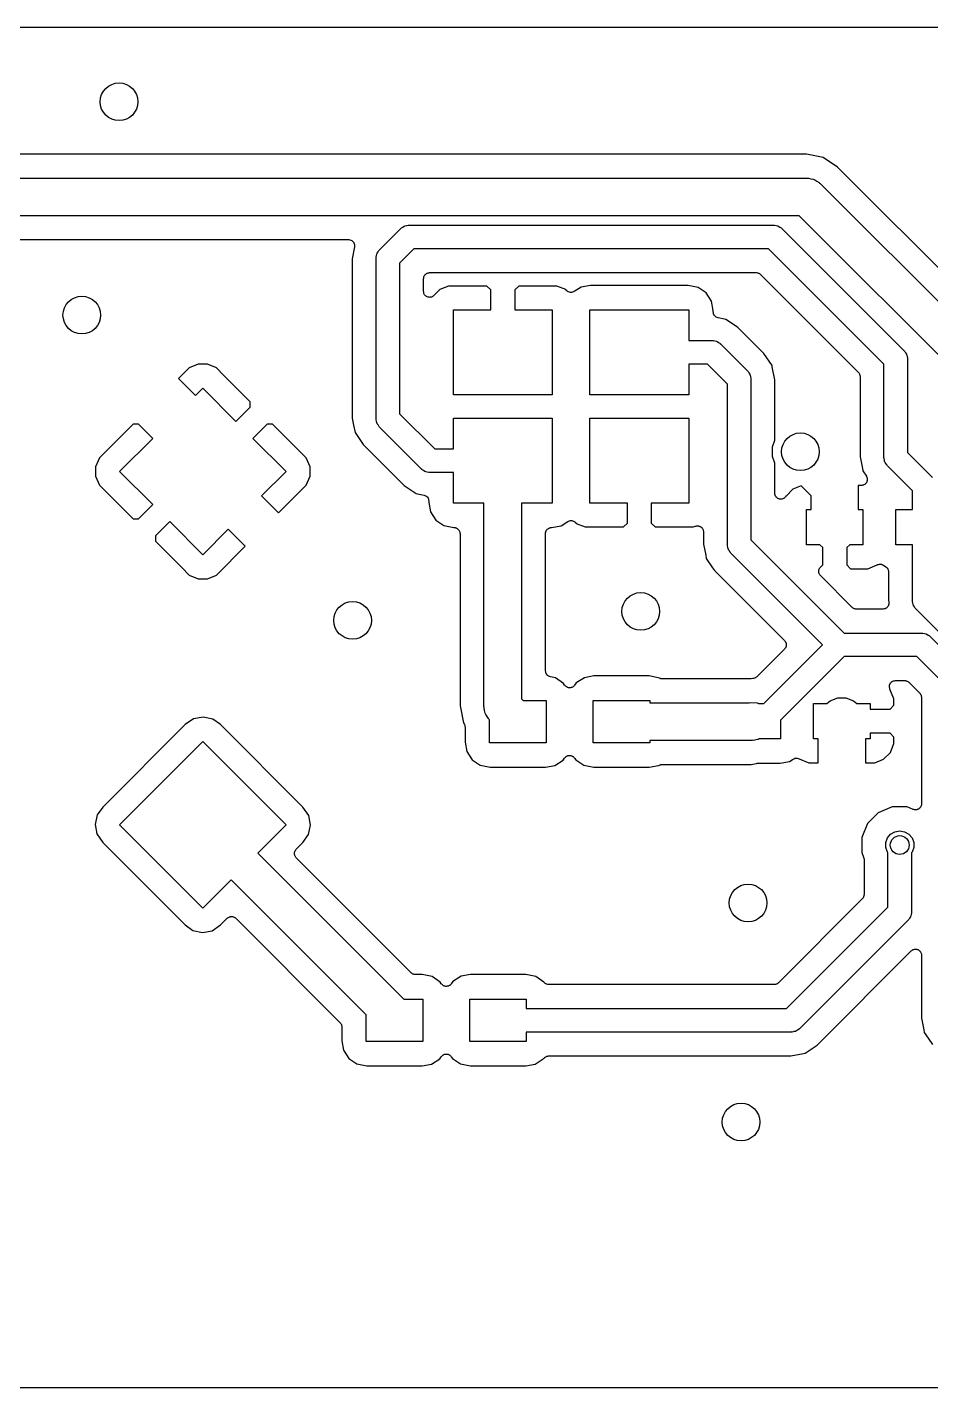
# Model space of a CAD drawing. Extents: x 99 to 248, y -141 to -112.
# Drawn here: x 126.4 to 145.59, y -140.63 to -111.75 of the extents above; entities that cross this region are included whole.
import ezdxf

# ---------------------------------------------------------------- set-up
doc = ezdxf.new("R2010")
doc.units = 0
doc.header["$MEASUREMENT"] = 0
doc.layers.add('BLACK', color=7, linetype='CONTINUOUS')

msp = doc.modelspace()

# ---------------------------------------------------------------- linework, layer by layer
at = {"layer": 'Black'}
for p, q in [((119.178, -111.748), (247.475, -111.748)), ((142.947, -114.442), (124.163, -114.442)), ((143.307, -114.513), (142.947, -114.442)), ((143.611, -114.717), (143.307, -114.513)), ((124.15, -114.95), (142.96, -114.95)), ((142.96, -114.95), (142.977, -114.953)), ((142.977, -114.953), (142.995, -114.952)), ((142.995, -114.952), (143.045, -114.965)), ((151.835, -122.941), (143.611, -114.717)), ((143.045, -114.965), (143.097, -114.974)), ((143.097, -114.974), (143.112, -114.983)), ((143.112, -114.983), (143.129, -114.987)), ((143.129, -114.987), (143.172, -115.017)), ((143.172, -115.017), (143.217, -115.044)), ((143.217, -115.044), (143.228, -115.057)), ((143.228, -115.057), (143.243, -115.067)), ((143.243, -115.067), (151.916, -123.74)), ((142.34, -115.75), (124.316, -115.75)), ((142.794, -115.75), (142.34, -115.75)), ((151.467, -124.423), (142.794, -115.75)), ((133.883, -116.473), (134.333, -116.023)), ((134.333, -116.023), (134.342, -116.017)), ((134.342, -116.017), (134.349, -116.008)), ((134.349, -116.008), (134.378, -115.992)), ((134.378, -115.992), (134.404, -115.973)), ((134.404, -115.973), (134.415, -115.971)), ((134.415, -115.971), (134.424, -115.965)), ((134.424, -115.965), (134.457, -115.959)), ((134.457, -115.959), (134.488, -115.951)), ((134.488, -115.951), (134.499, -115.952)), ((134.499, -115.952), (134.51, -115.95)), ((134.51, -115.95), (142.25, -115.95)), ((142.25, -115.95), (142.261, -115.952)), ((142.261, -115.952), (142.272, -115.951)), ((142.272, -115.951), (142.303, -115.959)), ((142.303, -115.959), (142.336, -115.965)), ((142.336, -115.965), (142.345, -115.971)), ((142.345, -115.971), (142.356, -115.973)), ((142.356, -115.973), (142.382, -115.992)), ((142.382, -115.992), (142.411, -116.008)), ((142.411, -116.008), (142.418, -116.017)), ((142.418, -116.017), (142.427, -116.023)), ((142.427, -116.023), (145.022, -118.618)), ((124.579, -116.258), (133.228, -116.258)), ((133.228, -116.258), (133.229, -116.258)), ((133.229, -116.258), (133.23, -116.258)), ((133.23, -116.258), (133.251, -116.262)), ((133.251, -116.262), (133.271, -116.266)), ((133.271, -116.266), (133.272, -116.266)), ((133.272, -116.266), (133.274, -116.267)), ((133.274, -116.267), (133.291, -116.277)), ((133.291, -116.277), (133.309, -116.288)), ((133.309, -116.288), (133.31, -116.289)), ((133.31, -116.289), (133.311, -116.29)), ((133.311, -116.29), (133.324, -116.306)), ((133.324, -116.306), (133.338, -116.321)), ((133.338, -116.321), (133.338, -116.323)), ((133.338, -116.323), (133.339, -116.324)), ((133.339, -116.324), (133.346, -116.344)), ((133.346, -116.344), (133.353, -116.363)), ((133.353, -116.363), (133.353, -116.364)), ((133.353, -116.364), (133.353, -116.366)), ((133.353, -116.366), (133.353, -116.386)), ((133.353, -116.386), (133.353, -116.407)), ((133.352, -116.41), (133.302, -116.663)), ((133.302, -116.663), (133.302, -120.047)), ((133.353, -116.407), (133.352, -116.408)), ((133.352, -116.408), (133.352, -116.41)), ((133.81, -116.65), (133.812, -116.639)), ((133.81, -120.06), (133.81, -116.65)), ((133.811, -116.628), (133.819, -116.597)), ((133.812, -116.639), (133.811, -116.628)), ((133.819, -116.597), (133.825, -116.564)), ((133.825, -116.564), (133.831, -116.555)), ((133.831, -116.555), (133.833, -116.544)), ((133.833, -116.544), (133.852, -116.518)), ((133.852, -116.518), (133.868, -116.489)), ((133.868, -116.489), (133.877, -116.482)), ((133.877, -116.482), (133.883, -116.473)), ((134.614, -116.45), (134.31, -116.754)), ((142.146, -116.45), (134.614, -116.45)), ((144.595, -118.899), (142.146, -116.45)), ((134.31, -116.754), (134.31, -119.956)), ((134.873, -116.982), (134.881, -116.975)), ((134.881, -116.975), (134.892, -116.971)), ((134.892, -116.971), (134.902, -116.966)), ((134.902, -116.966), (134.913, -116.964)), ((134.913, -116.964), (134.923, -116.96)), ((134.923, -116.96), (134.934, -116.96)), ((134.934, -116.96), (134.945, -116.958)), ((134.945, -116.958), (141.883, -116.958)), ((141.883, -116.958), (141.889, -116.959)), ((141.889, -116.959), (141.894, -116.958)), ((141.894, -116.958), (141.911, -116.963)), ((141.911, -116.963), (141.927, -116.966)), ((141.927, -116.966), (141.932, -116.968)), ((141.932, -116.968), (141.937, -116.97)), ((141.937, -116.97), (141.951, -116.979)), ((141.951, -116.979), (141.965, -116.988)), ((134.818, -117.085), (134.82, -117.074)), ((134.818, -117.357), (134.818, -117.085)), ((134.82, -117.063), (134.824, -117.053)), ((134.82, -117.074), (134.82, -117.063)), ((134.824, -117.053), (134.826, -117.042)), ((134.826, -117.042), (134.831, -117.032)), ((134.831, -117.032), (134.835, -117.021)), ((134.835, -117.021), (134.842, -117.013)), ((134.842, -117.013), (134.848, -117.003)), ((134.848, -117.003), (134.856, -116.996)), ((134.856, -116.996), (134.863, -116.988)), ((134.863, -116.988), (134.873, -116.982)), ((135.349, -117.242), (135.162, -117.319)), ((136.162, -117.242), (135.349, -117.242)), ((136.246, -117.326), (136.162, -117.242)), ((136.838, -117.242), (136.754, -117.326)), ((137.651, -117.242), (136.838, -117.242)), ((137.838, -117.319), (137.651, -117.242)), ((138.163, -117.267), (138.019, -117.359)), ((138.362, -117.23), (138.163, -117.267)), ((140.437, -117.23), (138.362, -117.23)), ((140.651, -117.273), (140.437, -117.23)), ((141.965, -116.988), (141.969, -116.992)), ((141.969, -116.992), (141.973, -116.995)), ((141.973, -116.995), (144.05, -119.072)), ((134.821, -117.373), (134.818, -117.357)), ((134.822, -117.39), (134.821, -117.373)), ((134.825, -117.395), (134.822, -117.39)), ((134.826, -117.4), (134.825, -117.395)), ((134.834, -117.415), (134.826, -117.4)), ((134.841, -117.43), (134.834, -117.415)), ((134.845, -117.434), (134.841, -117.43)), ((134.848, -117.439), (134.845, -117.434)), ((134.86, -117.449), (134.848, -117.439)), ((134.872, -117.461), (134.86, -117.449)), ((134.877, -117.463), (134.872, -117.461)), ((134.881, -117.467), (134.877, -117.463)), ((134.897, -117.473), (134.881, -117.467)), ((134.912, -117.48), (134.897, -117.473)), ((134.918, -117.48), (134.912, -117.48)), ((134.923, -117.482), (134.918, -117.48)), ((134.94, -117.482), (134.923, -117.482)), ((134.956, -117.483), (134.94, -117.482)), ((134.961, -117.482), (134.956, -117.483)), ((134.967, -117.482), (134.961, -117.482)), ((134.983, -117.476), (134.967, -117.482)), ((134.999, -117.472), (134.983, -117.476)), ((135.003, -117.469), (134.999, -117.472)), ((135.008, -117.467), (135.003, -117.469)), ((135.021, -117.456), (135.008, -117.467)), ((135.035, -117.447), (135.021, -117.456)), ((135.162, -117.319), (135.035, -117.447)), ((136.246, -117.75), (136.246, -117.326)), ((136.754, -117.326), (136.754, -117.75)), ((137.861, -117.342), (137.838, -117.319)), ((137.877, -117.354), (137.861, -117.342)), ((137.892, -117.365), (137.877, -117.354)), ((137.895, -117.366), (137.892, -117.365)), ((137.897, -117.368), (137.895, -117.366)), ((137.916, -117.373), (137.897, -117.368)), ((137.935, -117.378), (137.916, -117.373)), ((137.937, -117.378), (137.935, -117.378)), ((137.939, -117.379), (137.937, -117.378)), ((137.959, -117.377), (137.939, -117.379)), ((137.979, -117.376), (137.959, -117.377)), ((137.981, -117.375), (137.979, -117.376)), ((137.983, -117.375), (137.981, -117.375)), ((138.001, -117.367), (137.983, -117.375)), ((138.019, -117.359), (138.001, -117.367)), ((140.821, -117.389), (140.651, -117.273)), ((140.933, -117.563), (140.821, -117.389)), ((135.45, -119.55), (135.45, -117.75)), ((135.45, -117.75), (136.246, -117.75)), ((136.754, -117.75), (137.55, -117.75)), ((137.55, -117.75), (137.55, -119.55)), ((138.35, -119.55), (138.35, -117.75)), ((138.35, -117.75), (140.45, -117.75)), ((140.45, -117.75), (140.45, -118.4)), ((140.97, -117.762), (140.933, -117.563)), ((140.97, -117.794), (140.97, -117.762)), ((140.974, -117.815), (140.97, -117.794)), ((140.977, -117.835), (140.974, -117.815)), ((140.978, -117.836), (140.977, -117.835)), ((140.978, -117.838), (140.978, -117.836)), ((140.988, -117.856), (140.978, -117.838)), ((140.998, -117.874), (140.988, -117.856)), ((140.999, -117.875), (140.998, -117.874)), ((141, -117.876), (140.999, -117.875)), ((141.016, -117.889), (141, -117.876)), ((141.032, -117.903), (141.016, -117.889)), ((141.033, -117.903), (141.032, -117.903)), ((141.034, -117.904), (141.033, -117.903)), ((141.053, -117.911), (141.034, -117.904)), ((141.073, -117.919), (141.053, -117.911)), ((141.208, -117.946), (141.073, -117.919)), ((141.239, -117.952), (141.208, -117.946)), ((141.208, -117.946), (141.208, -117.946)), ((141.381, -118.047), (141.239, -117.952)), ((141.495, -118.123), (141.381, -118.047)), ((142.047, -118.675), (141.495, -118.123)), ((140.45, -118.4), (140.95, -118.4)), ((140.95, -118.4), (140.961, -118.402)), ((140.961, -118.402), (140.972, -118.401)), ((140.972, -118.401), (141.003, -118.409)), ((141.003, -118.409), (141.036, -118.415)), ((141.036, -118.415), (141.045, -118.421)), ((141.045, -118.421), (141.056, -118.423)), ((141.056, -118.423), (141.082, -118.442)), ((141.082, -118.442), (141.111, -118.458)), ((141.111, -118.458), (141.118, -118.467)), ((141.118, -118.467), (141.127, -118.473)), ((141.127, -118.473), (141.697, -119.043)), ((142.218, -118.931), (142.047, -118.675)), ((145.022, -118.618), (145.028, -118.627)), ((145.028, -118.627), (145.037, -118.634)), ((145.037, -118.634), (145.053, -118.663)), ((145.053, -118.663), (145.072, -118.689)), ((145.072, -118.689), (145.074, -118.7)), ((145.074, -118.7), (145.08, -118.709)), ((145.08, -118.709), (145.086, -118.742)), ((129.842, -118.982), (129.615, -119.208)), ((130.029, -118.904), (129.842, -118.982)), ((130.231, -118.904), (130.029, -118.904)), ((130.418, -118.982), (130.231, -118.904)), ((130.579, -119.142), (130.418, -118.982)), ((140.846, -118.9), (140.45, -118.9)), ((140.45, -118.9), (140.45, -119.55)), ((141.27, -119.324), (140.846, -118.9)), ((142.224, -118.961), (142.218, -118.931)), ((142.278, -119.233), (142.224, -118.961)), ((144.595, -120.88), (144.595, -118.899)), ((145.086, -118.742), (145.094, -118.773)), ((145.094, -118.773), (145.093, -118.784)), ((145.093, -118.784), (145.095, -118.795)), ((145.095, -118.795), (145.095, -120.776)), ((129.615, -119.208), (129.975, -119.568)), ((131.134, -119.698), (130.579, -119.142)), ((130.579, -119.142), (130.579, -119.142)), ((141.697, -119.043), (141.703, -119.052)), ((141.703, -119.052), (141.712, -119.059)), ((141.712, -119.059), (141.728, -119.088)), ((141.728, -119.088), (141.747, -119.114)), ((141.747, -119.114), (141.749, -119.125)), ((141.749, -119.125), (141.755, -119.134)), ((141.755, -119.134), (141.761, -119.167)), ((141.761, -119.167), (141.769, -119.198)), ((141.769, -119.198), (141.768, -119.209)), ((141.768, -119.209), (141.77, -119.22)), ((141.77, -119.22), (141.77, -122.631)), ((142.278, -120.515), (142.278, -119.233)), ((144.05, -119.072), (144.053, -119.076)), ((144.053, -119.076), (144.057, -119.08)), ((144.057, -119.08), (144.066, -119.094)), ((144.066, -119.094), (144.075, -119.108)), ((144.075, -119.108), (144.077, -119.113)), ((144.077, -119.113), (144.079, -119.118)), ((144.079, -119.118), (144.082, -119.134)), ((144.082, -119.134), (144.087, -119.151)), ((144.087, -119.151), (144.086, -119.156)), ((144.086, -119.156), (144.087, -119.162)), ((144.087, -119.162), (144.087, -120.867)), ((129.975, -119.568), (130.13, -119.412)), ((130.13, -119.412), (130.834, -120.117)), ((137.55, -119.55), (135.45, -119.55)), ((140.45, -119.55), (138.35, -119.55)), ((141.27, -122.735), (141.27, -119.324)), ((130.834, -120.117), (131.134, -119.817)), ((131.134, -119.817), (131.134, -119.698)), ((133.302, -120.047), (133.331, -120.193)), ((133.812, -120.071), (133.81, -120.06)), ((133.811, -120.082), (133.812, -120.071)), ((133.819, -120.113), (133.811, -120.082)), ((133.825, -120.146), (133.819, -120.113)), ((133.831, -120.155), (133.825, -120.146)), ((133.833, -120.166), (133.831, -120.155)), ((134.31, -119.956), (135.054, -120.7)), ((135.45, -120.7), (135.45, -120.05)), ((135.45, -120.05), (137.55, -120.05)), ((137.55, -120.05), (137.55, -121.85)), ((138.35, -121.85), (138.35, -120.05)), ((138.35, -120.05), (140.45, -120.05)), ((140.45, -120.05), (140.45, -121.85)), ((128.648, -120.176), (127.932, -120.892)), ((128.767, -120.176), (128.648, -120.176)), ((129.067, -120.476), (128.767, -120.176)), ((131.493, -120.176), (131.193, -120.476)), ((131.612, -120.176), (131.493, -120.176)), ((132.168, -120.731), (131.612, -120.176)), ((133.331, -120.193), (133.331, -120.193)), ((133.331, -120.193), (133.362, -120.349)), ((133.362, -120.349), (133.49, -120.541)), ((133.852, -120.192), (133.833, -120.166)), ((133.868, -120.221), (133.852, -120.192)), ((133.877, -120.228), (133.868, -120.221)), ((133.883, -120.237), (133.877, -120.228)), ((134.773, -121.127), (133.883, -120.237)), ((128.362, -121.18), (129.067, -120.476)), ((131.193, -120.476), (131.898, -121.18)), ((132.328, -120.892), (132.168, -120.731)), ((133.49, -120.541), (133.533, -120.605)), ((133.533, -120.605), (134.405, -121.477)), ((135.054, -120.7), (135.45, -120.7)), ((142.227, -120.655), (142.278, -120.515)), ((142.227, -120.865), (142.227, -120.655)), ((127.932, -120.892), (127.854, -121.079)), ((132.406, -121.079), (132.328, -120.892)), ((142.278, -121.005), (142.227, -120.865)), ((142.278, -121.641), (142.278, -121.005)), ((144.087, -120.867), (144.137, -121.118)), ((144.597, -120.891), (144.595, -120.88)), ((144.596, -120.902), (144.597, -120.891)), ((144.604, -120.933), (144.596, -120.902)), ((144.61, -120.966), (144.604, -120.933)), ((144.616, -120.975), (144.61, -120.966)), ((144.618, -120.986), (144.616, -120.975)), ((144.637, -121.012), (144.618, -120.986)), ((144.653, -121.041), (144.637, -121.012)), ((145.095, -120.776), (145.627, -121.308)), ((127.854, -121.079), (127.854, -121.281)), ((127.854, -121.281), (127.932, -121.468)), ((129.067, -121.884), (128.362, -121.18)), ((131.898, -121.18), (131.377, -121.7)), ((132.328, -121.468), (132.406, -121.281)), ((132.406, -121.281), (132.406, -121.079)), ((134.782, -121.133), (134.773, -121.127)), ((134.789, -121.142), (134.782, -121.133)), ((134.818, -121.158), (134.789, -121.142)), ((134.844, -121.177), (134.818, -121.158)), ((134.855, -121.179), (134.844, -121.177)), ((134.864, -121.185), (134.855, -121.179)), ((134.897, -121.191), (134.864, -121.185)), ((134.928, -121.199), (134.897, -121.191)), ((134.939, -121.198), (134.928, -121.199)), ((134.95, -121.2), (134.939, -121.198)), ((135.45, -121.2), (134.95, -121.2)), ((135.45, -121.85), (135.45, -121.2)), ((144.137, -121.118), (144.147, -121.169)), ((144.147, -121.169), (144.221, -121.279)), ((144.221, -121.279), (144.222, -121.283)), ((144.222, -121.283), (144.225, -121.286)), ((144.225, -121.286), (144.231, -121.303)), ((144.231, -121.303), (144.238, -121.32)), ((144.662, -121.048), (144.653, -121.041)), ((144.668, -121.057), (144.662, -121.048)), ((145.2, -121.589), (144.668, -121.057)), ((127.932, -121.468), (128.092, -121.629)), ((131.737, -122.06), (132.328, -121.468)), ((134.405, -121.477), (134.661, -121.648)), ((142.662, -121.554), (142.515, -121.702)), ((142.835, -121.483), (142.662, -121.554)), ((143.05, -121.697), (142.835, -121.483)), ((144.115, -121.477), (144.048, -121.477)), ((144.048, -121.477), (144.05, -121.49)), ((144.05, -121.49), (144.05, -121.985)), ((144.119, -121.476), (144.115, -121.477)), ((144.123, -121.477), (144.119, -121.476)), ((144.141, -121.472), (144.123, -121.477)), ((144.159, -121.469), (144.141, -121.472)), ((144.162, -121.467), (144.159, -121.469)), ((144.166, -121.466), (144.162, -121.467)), ((144.181, -121.456), (144.166, -121.466)), ((144.197, -121.447), (144.181, -121.456)), ((144.199, -121.444), (144.197, -121.447)), ((144.203, -121.442), (144.199, -121.444)), ((144.214, -121.427), (144.203, -121.442)), ((144.225, -121.413), (144.214, -121.427)), ((144.227, -121.41), (144.225, -121.413)), ((144.229, -121.406), (144.227, -121.41)), ((144.234, -121.389), (144.229, -121.406)), ((144.24, -121.372), (144.234, -121.389)), ((144.238, -121.32), (144.239, -121.324)), ((144.239, -121.324), (144.24, -121.328)), ((144.24, -121.328), (144.24, -121.346)), ((144.24, -121.346), (144.241, -121.364)), ((144.241, -121.364), (144.24, -121.368)), ((144.24, -121.368), (144.24, -121.372)), ((145.2, -121.985), (145.2, -121.589)), ((128.092, -121.629), (128.092, -121.629)), ((128.092, -121.629), (128.648, -122.184)), ((128.767, -122.184), (129.067, -121.884)), ((131.377, -121.7), (131.737, -122.06)), ((134.661, -121.648), (134.692, -121.654)), ((134.692, -121.654), (134.692, -121.654)), ((134.692, -121.654), (134.827, -121.681)), ((134.827, -121.681), (134.847, -121.689)), ((134.847, -121.689), (134.866, -121.696)), ((134.866, -121.696), (134.867, -121.697)), ((134.867, -121.697), (134.868, -121.697)), ((134.868, -121.697), (134.884, -121.711)), ((134.884, -121.711), (134.9, -121.724)), ((134.9, -121.724), (134.901, -121.725)), ((134.901, -121.725), (134.902, -121.726)), ((134.902, -121.726), (134.912, -121.744)), ((134.912, -121.744), (134.922, -121.762)), ((134.922, -121.762), (134.922, -121.764)), ((134.922, -121.764), (134.923, -121.765)), ((134.923, -121.765), (134.926, -121.785)), ((134.926, -121.785), (134.93, -121.806)), ((134.93, -121.806), (134.93, -121.838)), ((134.93, -121.838), (134.967, -122.037)), ((136.1, -121.85), (135.45, -121.85)), ((136.1, -126.17), (136.1, -121.85)), ((137.55, -121.85), (136.9, -121.85)), ((136.9, -121.85), (136.9, -126.004)), ((139.146, -121.85), (138.35, -121.85)), ((139.146, -122.274), (139.146, -121.85)), ((140.45, -121.85), (139.654, -121.85)), ((139.654, -121.85), (139.654, -122.274)), ((142.281, -121.66), (142.278, -121.641)), ((142.284, -121.68), (142.281, -121.66)), ((142.285, -121.682), (142.284, -121.68)), ((142.286, -121.685), (142.285, -121.682)), ((142.295, -121.702), (142.286, -121.685)), ((142.304, -121.719), (142.295, -121.702)), ((142.306, -121.721), (142.304, -121.719)), ((142.308, -121.723), (142.306, -121.721)), ((142.323, -121.735), (142.308, -121.723)), ((142.337, -121.749), (142.323, -121.735)), ((142.339, -121.75), (142.337, -121.749)), ((142.341, -121.751), (142.339, -121.75)), ((142.36, -121.758), (142.341, -121.751)), ((142.378, -121.765), (142.36, -121.758)), ((142.38, -121.766), (142.378, -121.765)), ((142.383, -121.766), (142.38, -121.766)), ((142.402, -121.766), (142.383, -121.766)), ((142.422, -121.767), (142.402, -121.766)), ((142.424, -121.766), (142.422, -121.767)), ((142.427, -121.766), (142.424, -121.766)), ((142.445, -121.76), (142.427, -121.766)), ((142.464, -121.754), (142.445, -121.76)), ((142.466, -121.752), (142.464, -121.754)), ((142.469, -121.751), (142.466, -121.752)), ((142.483, -121.739), (142.469, -121.751)), ((142.499, -121.727), (142.483, -121.739)), ((142.5, -121.725), (142.499, -121.727)), ((142.502, -121.723), (142.5, -121.725)), ((142.512, -121.706), (142.502, -121.723)), ((142.515, -121.702), (142.512, -121.706)), ((143.05, -121.985), (143.05, -121.697)), ((134.967, -122.037), (135.079, -122.211)), ((142.95, -122.735), (142.95, -121.985)), ((142.95, -121.985), (143.05, -121.985)), ((144.05, -121.985), (144.15, -121.985)), ((144.15, -121.985), (144.15, -122.735)), ((144.85, -122.735), (144.85, -121.985)), ((144.85, -121.985), (145.2, -121.985)), ((128.648, -122.184), (128.767, -122.184)), ((129.426, -122.243), (129.126, -122.543)), ((130.13, -122.948), (129.426, -122.243)), ((130.67, -122.407), (130.13, -122.948)), ((131.03, -122.767), (130.67, -122.407)), ((135.079, -122.211), (135.249, -122.327)), ((135.249, -122.327), (135.463, -122.37)), ((135.463, -122.37), (135.465, -122.37)), ((135.465, -122.37), (135.476, -122.372)), ((135.476, -122.372), (135.487, -122.372)), ((135.487, -122.372), (135.497, -122.376)), ((135.497, -122.376), (135.508, -122.378)), ((135.508, -122.378), (135.518, -122.384)), ((135.518, -122.384), (135.528, -122.387)), ((135.528, -122.387), (135.537, -122.395)), ((135.537, -122.395), (135.547, -122.4)), ((135.547, -122.4), (135.554, -122.409)), ((135.554, -122.409), (135.562, -122.416)), ((135.562, -122.416), (135.568, -122.425)), ((135.568, -122.425), (135.575, -122.434)), ((135.575, -122.434), (135.579, -122.444)), ((135.579, -122.444), (135.584, -122.454)), ((135.584, -122.454), (135.586, -122.465)), ((135.586, -122.465), (135.59, -122.475)), ((137.41, -122.475), (137.414, -122.465)), ((137.414, -122.465), (137.416, -122.454)), ((137.416, -122.454), (137.421, -122.444)), ((137.421, -122.444), (137.425, -122.434)), ((137.425, -122.434), (137.432, -122.425)), ((137.432, -122.425), (137.438, -122.416)), ((137.438, -122.416), (137.446, -122.409)), ((137.446, -122.409), (137.453, -122.4)), ((137.453, -122.4), (137.463, -122.395)), ((137.463, -122.395), (137.471, -122.387)), ((137.471, -122.387), (137.482, -122.384)), ((137.482, -122.384), (137.492, -122.378)), ((137.492, -122.378), (137.503, -122.376)), ((137.503, -122.376), (137.513, -122.372)), ((137.513, -122.372), (137.524, -122.372)), ((137.524, -122.372), (137.535, -122.37)), ((137.535, -122.37), (137.538, -122.37)), ((137.538, -122.37), (137.737, -122.333)), ((137.737, -122.333), (137.881, -122.241)), ((137.881, -122.241), (137.899, -122.233)), ((137.899, -122.233), (137.917, -122.225)), ((137.917, -122.225), (137.919, -122.225)), ((137.919, -122.225), (137.921, -122.224)), ((137.921, -122.224), (137.941, -122.223)), ((137.941, -122.223), (137.961, -122.221)), ((137.961, -122.221), (137.963, -122.222)), ((137.963, -122.222), (137.965, -122.222)), ((137.965, -122.222), (137.984, -122.227)), ((137.984, -122.227), (138.003, -122.232)), ((138.003, -122.232), (138.005, -122.234)), ((138.005, -122.234), (138.008, -122.235)), ((138.008, -122.235), (138.023, -122.246)), ((138.023, -122.246), (138.039, -122.258)), ((138.039, -122.258), (138.062, -122.281)), ((138.062, -122.281), (138.249, -122.358)), ((138.249, -122.358), (139.062, -122.358)), ((139.062, -122.358), (139.146, -122.274)), ((139.654, -122.274), (139.738, -122.358)), ((139.738, -122.358), (140.551, -122.358)), ((140.551, -122.358), (140.586, -122.343)), ((140.586, -122.343), (140.6, -122.34)), ((140.6, -122.34), (140.613, -122.336)), ((140.613, -122.336), (140.621, -122.336)), ((140.621, -122.336), (140.629, -122.334)), ((140.629, -122.334), (140.643, -122.336)), ((140.643, -122.336), (140.657, -122.336)), ((140.657, -122.336), (140.665, -122.338)), ((140.665, -122.338), (140.673, -122.34)), ((140.673, -122.34), (140.685, -122.346)), ((140.685, -122.346), (140.698, -122.351)), ((140.698, -122.351), (140.705, -122.356)), ((140.705, -122.356), (140.712, -122.36)), ((140.712, -122.36), (140.722, -122.37)), ((140.722, -122.37), (140.732, -122.379)), ((140.732, -122.379), (140.736, -122.386)), ((140.736, -122.386), (140.742, -122.392)), ((140.742, -122.392), (140.747, -122.405)), ((140.747, -122.405), (140.754, -122.417)), ((140.754, -122.417), (140.756, -122.425)), ((140.756, -122.425), (140.759, -122.433)), ((140.759, -122.433), (140.76, -122.447)), ((140.76, -122.447), (140.762, -122.461)), ((140.762, -122.461), (140.762, -122.722)), ((129.126, -122.543), (129.126, -122.662)), ((129.126, -122.662), (129.681, -123.218)), ((135.59, -122.475), (135.59, -122.486)), ((135.59, -122.486), (135.592, -122.497)), ((135.592, -122.497), (135.592, -126.157)), ((137.408, -122.497), (137.41, -122.486)), ((137.408, -125.416), (137.408, -122.497)), ((137.41, -122.486), (137.41, -122.475)), ((140.762, -122.722), (140.809, -122.959)), ((141.272, -122.746), (141.27, -122.735)), ((141.271, -122.757), (141.272, -122.746)), ((141.77, -122.631), (143.749, -124.61)), ((143.231, -122.735), (142.95, -122.735)), ((143.296, -122.79), (143.231, -122.735)), ((143.869, -122.735), (143.804, -122.79)), ((144.15, -122.735), (143.869, -122.735)), ((145.2, -122.735), (144.85, -122.735)), ((145.2, -123.92), (145.2, -122.735)), ((130.418, -123.378), (131.03, -122.767)), ((140.809, -122.959), (140.809, -122.959)), ((140.809, -122.959), (140.822, -123.024)), ((140.822, -123.024), (140.955, -123.224)), ((141.279, -122.788), (141.271, -122.757)), ((141.285, -122.821), (141.279, -122.788)), ((141.291, -122.83), (141.285, -122.821)), ((141.293, -122.841), (141.291, -122.83)), ((141.312, -122.867), (141.293, -122.841)), ((141.328, -122.896), (141.312, -122.867)), ((141.337, -122.903), (141.328, -122.896)), ((141.343, -122.912), (141.337, -122.903)), ((143.291, -124.86), (141.343, -122.912)), ((143.296, -123.159), (143.296, -122.79)), ((143.804, -122.79), (143.804, -123.159)), ((129.681, -123.218), (129.842, -123.378)), ((140.955, -123.224), (140.955, -123.224)), ((140.955, -123.224), (140.993, -123.28)), ((140.993, -123.28), (142.483, -124.77)), ((143.209, -123.288), (143.212, -123.277)), ((143.21, -123.299), (143.209, -123.288)), ((143.209, -123.31), (143.21, -123.299)), ((143.212, -123.321), (143.209, -123.31)), ((143.212, -123.277), (143.213, -123.266)), ((143.213, -123.332), (143.212, -123.321)), ((143.213, -123.266), (143.217, -123.256)), ((143.217, -123.342), (143.213, -123.332)), ((143.217, -123.256), (143.22, -123.245)), ((143.22, -123.245), (143.227, -123.236)), ((143.227, -123.236), (143.231, -123.226)), ((143.231, -123.226), (143.239, -123.218)), ((143.239, -123.218), (143.246, -123.209)), ((143.246, -123.209), (143.296, -123.159)), ((143.804, -123.159), (143.888, -123.243)), ((143.888, -123.243), (144.251, -123.243)), ((144.251, -123.243), (144.454, -123.159)), ((144.454, -123.159), (144.456, -123.157)), ((144.456, -123.157), (144.457, -123.157)), ((144.457, -123.157), (144.478, -123.151)), ((144.457, -123.157), (144.457, -123.157)), ((144.478, -123.151), (144.499, -123.146)), ((144.499, -123.146), (144.5, -123.145)), ((144.499, -123.146), (144.499, -123.146)), ((144.5, -123.145), (144.521, -123.147)), ((144.521, -123.147), (144.543, -123.149)), ((144.543, -123.149), (144.543, -123.149)), ((144.543, -123.149), (144.544, -123.149)), ((144.544, -123.149), (144.563, -123.158)), ((144.563, -123.158), (144.583, -123.167)), ((144.583, -123.167), (144.637, -123.204)), ((144.637, -123.204), (144.649, -123.216)), ((144.649, -123.216), (144.662, -123.227)), ((144.662, -123.227), (144.665, -123.231)), ((144.665, -123.231), (144.668, -123.235)), ((144.668, -123.235), (144.676, -123.25)), ((144.676, -123.25), (144.684, -123.265)), ((144.684, -123.265), (144.685, -123.27)), ((144.685, -123.27), (144.687, -123.275)), ((144.687, -123.275), (144.689, -123.292)), ((144.689, -123.292), (144.692, -123.309)), ((144.692, -123.309), (144.692, -123.908)), ((129.842, -123.378), (130.029, -123.456)), ((130.029, -123.456), (130.231, -123.456)), ((130.231, -123.456), (130.418, -123.378)), ((143.22, -123.353), (143.217, -123.342)), ((143.227, -123.362), (143.22, -123.353)), ((143.231, -123.372), (143.227, -123.362)), ((143.239, -123.38), (143.231, -123.372)), ((143.246, -123.389), (143.239, -123.38)), ((143.922, -124.065), (143.246, -123.389)), ((144.692, -123.908), (144.7, -123.95)), ((143.926, -124.068), (143.922, -124.065)), ((143.93, -124.072), (143.926, -124.068)), ((143.944, -124.081), (143.93, -124.072)), ((143.958, -124.09), (143.944, -124.081)), ((143.963, -124.092), (143.958, -124.09)), ((143.968, -124.094), (143.963, -124.092)), ((143.984, -124.097), (143.968, -124.094)), ((144.001, -124.102), (143.984, -124.097)), ((144.006, -124.101), (144.001, -124.102)), ((144.012, -124.102), (144.006, -124.101)), ((144.576, -124.102), (144.012, -124.102)), ((144.577, -124.102), (144.576, -124.102)), ((144.579, -124.102), (144.577, -124.102)), ((144.599, -124.098), (144.579, -124.102)), ((144.619, -124.094), (144.599, -124.098)), ((144.621, -124.094), (144.619, -124.094)), ((144.622, -124.093), (144.621, -124.094)), ((144.64, -124.083), (144.622, -124.093)), ((144.658, -124.072), (144.64, -124.083)), ((144.66, -124.07), (144.658, -124.071)), ((144.658, -124.071), (144.658, -124.072)), ((144.673, -124.054), (144.66, -124.07)), ((144.686, -124.038), (144.673, -124.054)), ((144.687, -124.036), (144.686, -124.037)), ((144.686, -124.037), (144.686, -124.038)), ((144.694, -124.016), (144.687, -124.036)), ((144.701, -123.997), (144.694, -124.016)), ((144.7, -123.95), (144.701, -123.952)), ((144.701, -123.952), (144.701, -123.953)), ((144.701, -123.953), (144.701, -123.974)), ((144.701, -123.974), (144.701, -123.994)), ((144.701, -123.994), (144.701, -123.996)), ((144.701, -123.996), (144.701, -123.997)), ((145.202, -123.931), (145.2, -123.92)), ((145.201, -123.942), (145.202, -123.931)), ((145.209, -123.973), (145.201, -123.942)), ((145.215, -124.006), (145.209, -123.973)), ((145.221, -124.015), (145.215, -124.006)), ((145.223, -124.026), (145.221, -124.015)), ((145.242, -124.052), (145.223, -124.026)), ((145.258, -124.081), (145.242, -124.052)), ((145.267, -124.088), (145.258, -124.081)), ((145.273, -124.097), (145.267, -124.088)), ((146.73, -125.554), (145.273, -124.097)), ((142.483, -124.77), (142.49, -124.779)), ((143.749, -124.61), (145.4, -124.61)), ((145.4, -124.61), (145.411, -124.612)), ((145.411, -124.612), (145.422, -124.611)), ((145.422, -124.611), (145.453, -124.619)), ((145.453, -124.619), (145.486, -124.625)), ((145.486, -124.625), (145.495, -124.631)), ((145.495, -124.631), (145.506, -124.633)), ((145.506, -124.633), (145.532, -124.652)), ((145.532, -124.652), (145.561, -124.668)), ((145.561, -124.668), (145.568, -124.677)), ((145.568, -124.677), (145.577, -124.683)), ((145.577, -124.683), (146.327, -125.433)), ((142.483, -124.95), (141.897, -125.536)), ((142.046, -126.105), (143.291, -124.86)), ((142.49, -124.941), (142.483, -124.95)), ((142.49, -124.779), (142.497, -124.787)), ((142.497, -124.933), (142.49, -124.941)), ((142.497, -124.787), (142.502, -124.797)), ((142.502, -124.923), (142.497, -124.933)), ((142.502, -124.797), (142.509, -124.806)), ((142.509, -124.914), (142.502, -124.923)), ((142.509, -124.806), (142.511, -124.817)), ((142.511, -124.903), (142.509, -124.914)), ((142.511, -124.817), (142.516, -124.827)), ((142.516, -124.893), (142.511, -124.903)), ((142.516, -124.827), (142.517, -124.838)), ((142.517, -124.882), (142.516, -124.893)), ((142.517, -124.838), (142.52, -124.849)), ((142.52, -124.871), (142.517, -124.882)), ((142.52, -124.849), (142.519, -124.86)), ((142.519, -124.86), (142.52, -124.871)), ((143.749, -125.11), (142.4, -126.459)), ((145.296, -125.11), (143.749, -125.11)), ((145.9, -125.714), (145.296, -125.11)), ((137.412, -125.436), (137.408, -125.416)), ((137.415, -125.456), (137.412, -125.436)), ((137.415, -125.458), (137.415, -125.456)), ((137.416, -125.459), (137.415, -125.458)), ((137.426, -125.477), (137.416, -125.459)), ((137.436, -125.495), (137.426, -125.477)), ((137.437, -125.496), (137.436, -125.495)), ((137.438, -125.497), (137.437, -125.496)), ((137.453, -125.511), (137.438, -125.497)), ((137.469, -125.524), (137.453, -125.511)), ((137.47, -125.525), (137.469, -125.524)), ((137.471, -125.526), (137.47, -125.525)), ((137.491, -125.533), (137.471, -125.526)), ((137.51, -125.54), (137.491, -125.533)), ((137.621, -125.563), (137.51, -125.54)), ((137.791, -125.679), (137.621, -125.563)), ((138.233, -125.557), (138.059, -125.669)), ((138.432, -125.52), (138.233, -125.557)), ((139.607, -125.52), (138.432, -125.52)), ((139.826, -125.564), (139.607, -125.52)), ((139.831, -125.566), (139.826, -125.564)), ((139.845, -125.574), (139.831, -125.566)), ((139.851, -125.575), (139.845, -125.574)), ((139.857, -125.578), (139.851, -125.575)), ((139.873, -125.579), (139.857, -125.578)), ((139.889, -125.582), (139.873, -125.579)), ((141.75, -125.582), (139.889, -125.582)), ((141.762, -125.58), (141.75, -125.582)), ((141.774, -125.58), (141.762, -125.58)), ((141.811, -125.572), (141.774, -125.58)), ((141.818, -125.573), (141.811, -125.572)), ((141.822, -125.572), (141.818, -125.573)), ((141.826, -125.572), (141.822, -125.572)), ((141.843, -125.566), (141.826, -125.572)), ((141.861, -125.561), (141.843, -125.566)), ((141.864, -125.559), (141.861, -125.561)), ((141.868, -125.558), (141.864, -125.559)), ((141.882, -125.546), (141.868, -125.558)), ((141.897, -125.536), (141.882, -125.546)), ((144.756, -125.648), (144.761, -125.645)), ((144.761, -125.645), (144.765, -125.641)), ((144.765, -125.641), (144.769, -125.639)), ((144.769, -125.639), (144.77, -125.638)), ((144.77, -125.638), (144.779, -125.634)), ((144.779, -125.634), (144.78, -125.634)), ((144.78, -125.634), (144.795, -125.626)), ((144.795, -125.626), (144.8, -125.625)), ((144.8, -125.625), (144.805, -125.622)), ((144.805, -125.622), (144.809, -125.622)), ((144.809, -125.622), (144.811, -125.621)), ((144.811, -125.621), (144.822, -125.621)), ((144.822, -125.621), (144.838, -125.618)), ((144.838, -125.618), (145.033, -125.618)), ((145.033, -125.618), (145.039, -125.619)), ((145.039, -125.619), (145.044, -125.618)), ((145.044, -125.618), (145.061, -125.623)), ((145.061, -125.623), (145.077, -125.626)), ((145.077, -125.626), (145.082, -125.628)), ((145.082, -125.628), (145.087, -125.63)), ((145.087, -125.63), (145.101, -125.639)), ((145.101, -125.639), (145.115, -125.648)), ((137.814, -125.714), (137.791, -125.679)), ((137.824, -125.725), (137.814, -125.714)), ((137.832, -125.737), (137.824, -125.725)), ((137.839, -125.741), (137.832, -125.737)), ((137.844, -125.747), (137.839, -125.741)), ((137.857, -125.753), (137.844, -125.747)), ((137.869, -125.761), (137.857, -125.753)), ((137.876, -125.763), (137.869, -125.761)), ((137.883, -125.767), (137.876, -125.763)), ((137.897, -125.769), (137.883, -125.767)), ((137.911, -125.772), (137.897, -125.769)), ((137.919, -125.772), (137.911, -125.772)), ((137.927, -125.773), (137.919, -125.772)), ((137.941, -125.769), (137.927, -125.773)), ((137.955, -125.768), (137.941, -125.769)), ((137.962, -125.765), (137.955, -125.768)), ((137.97, -125.763), (137.962, -125.765)), ((137.982, -125.755), (137.97, -125.763)), ((137.995, -125.749), (137.982, -125.755)), ((138, -125.743), (137.995, -125.749)), ((138.007, -125.739), (138, -125.743)), ((138.016, -125.728), (138.007, -125.739)), ((138.026, -125.717), (138.016, -125.728)), ((138.059, -125.669), (138.026, -125.717)), ((144.711, -125.751), (144.713, -125.739)), ((144.712, -125.753), (144.711, -125.751)), ((144.712, -125.756), (144.712, -125.753)), ((144.713, -125.761), (144.712, -125.756)), ((144.713, -125.723), (144.715, -125.718)), ((144.713, -125.739), (144.713, -125.723)), ((144.713, -125.767), (144.713, -125.761)), ((144.718, -125.782), (144.713, -125.767)), ((144.715, -125.712), (144.717, -125.709)), ((144.715, -125.718), (144.715, -125.712)), ((144.717, -125.707), (144.722, -125.698)), ((144.717, -125.709), (144.717, -125.707)), ((144.721, -125.794), (144.718, -125.782)), ((144.723, -125.798), (144.721, -125.794)), ((144.722, -125.697), (144.728, -125.681)), ((144.722, -125.698), (144.722, -125.697)), ((144.723, -125.799), (144.723, -125.798)), ((144.808, -126.004), (144.723, -125.799)), ((144.723, -125.799), (144.723, -125.799)), ((144.728, -125.681), (144.732, -125.677)), ((144.732, -125.677), (144.734, -125.672)), ((144.734, -125.672), (144.737, -125.669)), ((144.737, -125.669), (144.738, -125.668)), ((144.738, -125.668), (144.745, -125.662)), ((144.745, -125.662), (144.746, -125.66)), ((144.746, -125.66), (144.756, -125.648)), ((145.115, -125.648), (145.119, -125.652)), ((145.119, -125.652), (145.123, -125.655)), ((145.123, -125.655), (145.355, -125.887)), ((145.355, -125.887), (145.358, -125.891)), ((145.358, -125.891), (145.362, -125.895)), ((145.362, -125.895), (145.371, -125.909)), ((145.371, -125.909), (145.38, -125.923)), ((145.38, -125.923), (145.382, -125.928)), ((145.382, -125.928), (145.384, -125.933)), ((145.384, -125.933), (145.387, -125.949)), ((135.592, -126.157), (135.663, -126.517)), ((136.103, -126.187), (136.1, -126.17)), ((136.102, -126.205), (136.103, -126.187)), ((136.115, -126.255), (136.102, -126.205)), ((136.9, -126.004), (136.936, -126.04)), ((136.936, -126.04), (137.42, -126.04)), ((137.42, -126.04), (137.42, -126.94)), ((138.42, -126.94), (138.42, -126.04)), ((138.42, -126.04), (139.62, -126.04)), ((139.62, -126.04), (139.62, -126.09)), ((139.62, -126.09), (141.733, -126.09)), ((141.733, -126.09), (141.765, -126.082)), ((141.765, -126.082), (141.904, -126.094)), ((141.904, -126.094), (141.928, -126.105)), ((141.928, -126.105), (142.046, -126.105)), ((143.1, -126.855), (143.1, -126.105)), ((143.1, -126.105), (143.381, -126.105)), ((143.381, -126.105), (143.45, -126.047)), ((143.45, -126.047), (143.613, -125.988)), ((143.613, -125.988), (143.787, -125.988)), ((143.787, -125.988), (143.95, -126.047)), ((143.95, -126.047), (144.019, -126.105)), ((144.019, -126.105), (144.3, -126.105)), ((144.3, -126.105), (144.3, -126.226)), ((144.724, -126.226), (144.808, -126.142)), ((144.808, -126.142), (144.808, -126.004)), ((145.387, -125.949), (145.392, -125.966)), ((145.392, -125.966), (145.391, -125.971)), ((145.391, -125.971), (145.392, -125.977)), ((145.392, -125.977), (145.392, -128.237)), ((129.935, -126.432), (129.753, -126.553)), ((130.137, -126.394), (129.935, -126.432)), ((130.339, -126.438), (130.137, -126.394)), ((130.506, -126.553), (130.339, -126.438)), ((136.124, -126.307), (136.115, -126.255)), ((136.133, -126.322), (136.124, -126.307)), ((136.137, -126.339), (136.133, -126.322)), ((136.167, -126.382), (136.137, -126.339)), ((136.194, -126.427), (136.167, -126.382)), ((136.207, -126.438), (136.194, -126.427)), ((136.217, -126.453), (136.207, -126.438)), ((136.22, -126.456), (136.217, -126.453)), ((136.22, -126.94), (136.22, -126.456)), ((142.4, -126.459), (142.4, -126.855)), ((144.3, -126.226), (144.724, -126.226)), ((129.753, -126.553), (128.003, -128.304)), ((132.257, -128.303), (130.506, -126.553)), ((135.663, -126.517), (135.678, -126.539)), ((135.678, -126.539), (135.684, -126.553)), ((135.684, -126.553), (135.692, -126.566)), ((135.692, -126.566), (135.693, -126.573)), ((135.693, -126.573), (135.696, -126.579)), ((135.696, -126.579), (135.697, -126.594)), ((135.697, -126.594), (135.7, -126.609)), ((135.7, -126.609), (135.7, -126.928)), ((144.3, -126.734), (144.3, -126.855)), ((144.724, -126.734), (144.3, -126.734)), ((144.808, -126.818), (144.724, -126.734)), ((128.362, -128.68), (130.13, -126.912)), ((130.13, -126.912), (131.898, -128.68)), ((135.7, -126.928), (135.737, -127.127)), ((137.42, -126.94), (136.22, -126.94)), ((139.62, -126.94), (138.42, -126.94)), ((141.79, -126.89), (139.62, -126.89)), ((139.62, -126.89), (139.62, -126.94)), ((141.807, -126.887), (141.79, -126.89)), ((141.825, -126.888), (141.807, -126.887)), ((141.875, -126.875), (141.825, -126.888)), ((141.927, -126.866), (141.875, -126.875)), ((141.942, -126.857), (141.927, -126.866)), ((141.95, -126.855), (141.942, -126.857)), ((142.4, -126.855), (141.95, -126.855)), ((143.2, -126.855), (143.1, -126.855)), ((143.2, -127.363), (143.2, -126.855)), ((144.3, -126.855), (144.2, -126.855)), ((144.2, -126.855), (144.2, -127.363)), ((144.731, -127.143), (144.808, -126.956)), ((144.808, -126.956), (144.808, -126.818)), ((135.737, -127.127), (135.849, -127.301)), ((135.849, -127.301), (136.019, -127.417)), ((137.607, -127.423), (137.781, -127.311)), ((137.781, -127.311), (137.814, -127.263)), ((137.814, -127.263), (137.824, -127.252)), ((137.824, -127.252), (137.833, -127.241)), ((137.833, -127.241), (137.84, -127.237)), ((137.84, -127.237), (137.845, -127.231)), ((137.845, -127.231), (137.858, -127.225)), ((137.858, -127.225), (137.87, -127.217)), ((137.87, -127.217), (137.878, -127.215)), ((137.878, -127.215), (137.885, -127.212)), ((137.885, -127.212), (137.899, -127.211)), ((137.899, -127.211), (137.913, -127.207)), ((137.913, -127.207), (137.921, -127.208)), ((137.921, -127.208), (137.929, -127.208)), ((137.929, -127.208), (137.943, -127.211)), ((137.943, -127.211), (137.957, -127.213)), ((137.957, -127.213), (137.964, -127.217)), ((137.964, -127.217), (137.971, -127.219)), ((137.971, -127.219), (137.983, -127.227)), ((137.983, -127.227), (137.996, -127.233)), ((137.996, -127.233), (138.001, -127.239)), ((138.001, -127.239), (138.008, -127.243)), ((138.008, -127.243), (138.016, -127.255)), ((138.016, -127.255), (138.026, -127.266)), ((138.026, -127.266), (138.049, -127.301)), ((138.049, -127.301), (138.219, -127.417)), ((141.777, -127.398), (141.879, -127.378)), ((141.879, -127.378), (141.891, -127.378)), ((141.891, -127.378), (141.903, -127.375)), ((141.903, -127.375), (142.388, -127.375)), ((142.388, -127.375), (142.587, -127.338)), ((142.587, -127.338), (142.67, -127.285)), ((142.67, -127.285), (142.688, -127.277)), ((142.688, -127.277), (142.706, -127.269)), ((142.706, -127.269), (142.708, -127.269)), ((142.708, -127.269), (142.711, -127.268)), ((142.711, -127.268), (142.73, -127.267)), ((142.73, -127.267), (142.75, -127.265)), ((142.75, -127.265), (142.752, -127.266)), ((142.752, -127.266), (142.755, -127.266)), ((142.755, -127.266), (142.773, -127.271)), ((142.773, -127.271), (142.792, -127.277)), ((142.792, -127.277), (142.794, -127.278)), ((142.794, -127.278), (142.797, -127.279)), ((142.797, -127.279), (142.798, -127.28)), ((142.798, -127.28), (142.999, -127.363)), ((142.999, -127.363), (143.2, -127.363)), ((144.2, -127.363), (144.401, -127.363)), ((144.401, -127.363), (144.588, -127.286)), ((144.588, -127.286), (144.731, -127.143)), ((136.019, -127.417), (136.233, -127.46)), ((136.233, -127.46), (137.408, -127.46)), ((137.408, -127.46), (137.607, -127.423)), ((138.219, -127.417), (138.433, -127.46)), ((138.433, -127.46), (139.608, -127.46)), ((139.608, -127.46), (139.807, -127.423)), ((139.807, -127.423), (139.815, -127.418)), ((139.815, -127.418), (139.828, -127.413)), ((139.828, -127.413), (139.84, -127.406)), ((139.84, -127.406), (139.848, -127.404)), ((139.848, -127.404), (139.855, -127.401)), ((139.855, -127.401), (139.87, -127.4)), ((139.87, -127.4), (139.884, -127.398)), ((139.884, -127.398), (141.777, -127.398)), ((145.392, -128.237), (145.39, -128.25)), ((127.888, -128.471), (127.844, -128.673)), ((128.003, -128.304), (127.888, -128.471)), ((132.378, -128.485), (132.257, -128.303)), ((132.416, -128.687), (132.378, -128.485)), ((144.473, -128.425), (144.245, -128.652)), ((144.77, -128.302), (144.473, -128.425)), ((145.091, -128.302), (144.77, -128.302)), ((145.216, -128.354), (145.091, -128.302)), ((145.23, -128.357), (145.216, -128.354)), ((145.243, -128.362), (145.23, -128.357)), ((145.251, -128.362), (145.243, -128.362)), ((145.259, -128.364), (145.251, -128.362)), ((145.273, -128.362), (145.259, -128.364)), ((145.287, -128.362), (145.273, -128.362)), ((145.295, -128.359), (145.287, -128.362)), ((145.303, -128.358), (145.295, -128.359)), ((145.315, -128.351), (145.303, -128.358)), ((145.328, -128.347), (145.315, -128.351)), ((145.335, -128.341), (145.328, -128.347)), ((145.342, -128.338), (145.335, -128.341)), ((145.352, -128.327), (145.342, -128.338)), ((145.362, -128.318), (145.352, -128.327)), ((145.366, -128.311), (145.362, -128.318)), ((145.372, -128.305), (145.366, -128.311)), ((145.377, -128.292), (145.372, -128.305)), ((145.384, -128.28), (145.377, -128.292)), ((145.386, -128.272), (145.384, -128.28)), ((145.389, -128.264), (145.386, -128.272)), ((145.39, -128.25), (145.389, -128.264)), ((127.844, -128.673), (127.882, -128.875)), ((130.13, -130.448), (128.362, -128.68)), ((131.898, -128.68), (131.297, -129.281)), ((132.372, -128.889), (132.416, -128.687)), ((144.245, -128.652), (144.122, -128.949)), ((144.827, -128.827), (144.93, -128.809)), ((144.93, -128.809), (145.033, -128.827)), ((127.882, -128.875), (128.003, -129.057)), ((128.003, -129.057), (129.754, -130.807)), ((132.114, -129.2), (132.257, -129.056)), ((132.257, -129.056), (132.372, -128.889)), ((144.122, -128.949), (144.122, -129.27)), ((144.633, -129.058), (144.669, -128.959)), ((144.633, -129.162), (144.633, -129.058)), ((144.669, -128.959), (144.736, -128.879)), ((144.736, -128.879), (144.827, -128.827)), ((145.033, -128.827), (145.124, -128.879)), ((145.124, -128.879), (145.191, -128.959)), ((145.191, -128.959), (145.227, -129.058)), ((145.227, -129.058), (145.227, -129.162)), ((131.297, -129.281), (134.396, -132.38)), ((132.077, -129.279), (132.08, -129.268)), ((132.078, -129.29), (132.077, -129.279)), ((132.077, -129.301), (132.078, -129.29)), ((132.08, -129.312), (132.077, -129.301)), ((132.08, -129.268), (132.081, -129.257)), ((132.081, -129.323), (132.08, -129.312)), ((132.081, -129.257), (132.086, -129.247)), ((132.086, -129.333), (132.081, -129.323)), ((132.086, -129.247), (132.088, -129.236)), ((132.088, -129.344), (132.086, -129.333)), ((132.088, -129.236), (132.095, -129.227)), ((132.095, -129.353), (132.088, -129.344)), ((132.095, -129.227), (132.1, -129.217)), ((132.1, -129.363), (132.095, -129.353)), ((132.1, -129.217), (132.107, -129.209)), ((132.107, -129.371), (132.1, -129.363)), ((132.107, -129.209), (132.114, -129.2)), ((132.114, -129.38), (132.107, -129.371)), ((134.556, -131.822), (132.114, -129.38)), ((144.122, -129.27), (144.162, -129.368)), ((144.162, -129.368), (144.163, -129.371)), ((144.163, -129.371), (144.164, -129.373)), ((144.164, -129.373), (144.168, -129.392)), ((144.168, -129.392), (144.172, -129.411)), ((144.669, -129.261), (144.633, -129.162)), ((144.68, -129.273), (144.669, -129.261)), ((144.68, -130.426), (144.68, -129.273)), ((145.191, -129.261), (145.18, -129.273)), ((145.18, -129.273), (145.18, -130.53)), ((145.227, -129.162), (145.191, -129.261)), ((144.172, -129.411), (144.172, -129.414)), ((144.172, -129.414), (144.172, -129.417)), ((144.172, -129.417), (144.172, -130.163)), ((130.731, -129.847), (130.13, -130.448)), ((133.6, -132.716), (130.731, -129.847)), ((144.135, -130.253), (142.353, -132.035)), ((144.138, -130.249), (144.135, -130.253)), ((144.142, -130.245), (144.138, -130.249)), ((144.151, -130.231), (144.142, -130.245)), ((144.16, -130.217), (144.151, -130.231)), ((144.162, -130.212), (144.16, -130.217)), ((144.164, -130.207), (144.162, -130.212)), ((144.167, -130.191), (144.164, -130.207)), ((144.172, -130.174), (144.167, -130.191)), ((144.172, -130.163), (144.171, -130.169)), ((144.171, -130.169), (144.172, -130.174)), ((142.526, -132.58), (144.68, -130.426)), ((145.179, -130.552), (145.171, -130.583)), ((145.18, -130.53), (145.178, -130.541)), ((145.178, -130.541), (145.179, -130.552)), ((129.754, -130.807), (129.921, -130.922)), ((130.325, -130.928), (130.507, -130.807)), ((130.507, -130.807), (130.65, -130.664)), ((130.65, -130.664), (130.659, -130.657)), ((130.659, -130.657), (130.667, -130.65)), ((130.667, -130.65), (130.677, -130.645)), ((130.677, -130.645), (130.686, -130.638)), ((130.686, -130.638), (130.697, -130.636)), ((130.697, -130.636), (130.707, -130.631)), ((130.707, -130.631), (130.718, -130.63)), ((130.718, -130.63), (130.729, -130.627)), ((130.729, -130.627), (130.74, -130.628)), ((130.74, -130.628), (130.751, -130.627)), ((130.751, -130.627), (130.762, -130.63)), ((130.762, -130.63), (130.773, -130.631)), ((130.773, -130.631), (130.783, -130.636)), ((130.783, -130.636), (130.794, -130.638)), ((130.794, -130.638), (130.803, -130.645)), ((130.803, -130.645), (130.813, -130.65)), ((130.813, -130.65), (130.821, -130.657)), ((130.821, -130.657), (130.83, -130.664)), ((130.83, -130.664), (133.042, -132.876)), ((145.107, -130.707), (142.807, -133.007)), ((145.113, -130.698), (145.107, -130.707)), ((145.122, -130.691), (145.113, -130.698)), ((145.138, -130.662), (145.122, -130.691)), ((145.157, -130.636), (145.138, -130.662)), ((145.159, -130.625), (145.157, -130.636)), ((145.165, -130.616), (145.159, -130.625)), ((145.171, -130.583), (145.165, -130.616)), ((129.921, -130.922), (130.123, -130.966)), ((130.123, -130.966), (130.325, -130.928)), ((143.175, -133.357), (145.175, -131.357)), ((145.175, -131.357), (145.189, -131.347)), ((145.189, -131.347), (145.201, -131.337)), ((145.201, -131.337), (145.207, -131.335)), ((145.207, -131.335), (145.211, -131.331)), ((145.211, -131.331), (145.227, -131.327)), ((145.227, -131.327), (145.243, -131.322)), ((145.243, -131.322), (145.249, -131.322)), ((145.249, -131.322), (145.254, -131.32)), ((145.254, -131.32), (145.27, -131.322)), ((145.27, -131.322), (145.287, -131.322)), ((145.287, -131.322), (145.292, -131.323)), ((145.292, -131.323), (145.298, -131.324)), ((145.298, -131.324), (145.313, -131.331)), ((145.313, -131.331), (145.328, -131.337)), ((145.328, -131.337), (145.333, -131.34)), ((145.333, -131.34), (145.338, -131.343)), ((145.338, -131.343), (145.35, -131.354)), ((145.35, -131.354), (145.362, -131.365)), ((145.362, -131.365), (145.365, -131.37)), ((145.365, -131.37), (145.369, -131.374)), ((145.369, -131.374), (145.376, -131.389)), ((145.376, -131.389), (145.384, -131.403)), ((145.384, -131.403), (145.385, -131.409)), ((145.385, -131.409), (145.388, -131.414)), ((145.388, -131.414), (145.389, -131.43)), ((145.389, -131.43), (145.392, -131.447)), ((145.392, -131.447), (145.392, -132.787)), ((134.561, -131.826), (134.556, -131.822)), ((134.565, -131.83), (134.561, -131.826)), ((134.579, -131.838), (134.565, -131.83)), ((134.593, -131.848), (134.579, -131.838)), ((134.598, -131.849), (134.593, -131.848)), ((134.603, -131.852), (134.598, -131.849)), ((134.619, -131.855), (134.603, -131.852)), ((134.635, -131.859), (134.619, -131.855)), ((134.641, -131.859), (134.635, -131.859)), ((134.646, -131.86), (134.641, -131.859)), ((134.787, -131.86), (134.646, -131.86)), ((135.001, -131.903), (134.787, -131.86)), ((135.171, -132.019), (135.001, -131.903)), ((135.613, -131.897), (135.439, -132.009)), ((135.812, -131.86), (135.613, -131.897)), ((136.987, -131.86), (135.812, -131.86)), ((137.201, -131.903), (136.987, -131.86)), ((137.375, -132.022), (137.201, -131.903)), ((135.194, -132.054), (135.171, -132.019)), ((135.204, -132.065), (135.194, -132.054)), ((135.212, -132.077), (135.204, -132.065)), ((135.219, -132.081), (135.212, -132.077)), ((135.224, -132.087), (135.219, -132.081)), ((135.237, -132.093), (135.224, -132.087)), ((135.249, -132.101), (135.237, -132.093)), ((135.256, -132.103), (135.249, -132.101)), ((135.263, -132.107), (135.256, -132.103)), ((135.277, -132.109), (135.263, -132.107)), ((135.291, -132.112), (135.277, -132.109)), ((135.299, -132.112), (135.291, -132.112)), ((135.307, -132.113), (135.299, -132.112)), ((135.321, -132.109), (135.307, -132.113)), ((135.335, -132.108), (135.321, -132.109)), ((135.342, -132.105), (135.335, -132.108)), ((135.35, -132.103), (135.342, -132.105)), ((135.362, -132.095), (135.35, -132.103)), ((135.375, -132.089), (135.362, -132.095)), ((135.38, -132.083), (135.375, -132.089)), ((135.387, -132.079), (135.38, -132.083)), ((135.396, -132.068), (135.387, -132.079)), ((135.406, -132.057), (135.396, -132.068)), ((135.439, -132.009), (135.406, -132.057)), ((137.381, -132.028), (137.375, -132.022)), ((137.393, -132.042), (137.381, -132.028)), ((137.396, -132.044), (137.393, -132.042)), ((137.398, -132.046), (137.396, -132.044)), ((137.415, -132.055), (137.398, -132.046)), ((137.431, -132.064), (137.415, -132.055)), ((137.434, -132.065), (137.431, -132.064)), ((137.437, -132.066), (137.434, -132.065)), ((137.456, -132.069), (137.437, -132.066)), ((137.475, -132.072), (137.456, -132.069)), ((142.263, -132.072), (137.475, -132.072)), ((142.269, -132.071), (142.263, -132.072)), ((142.274, -132.072), (142.269, -132.071)), ((142.291, -132.067), (142.274, -132.072)), ((142.307, -132.064), (142.291, -132.067)), ((142.312, -132.062), (142.307, -132.064)), ((142.317, -132.06), (142.312, -132.062)), ((142.331, -132.051), (142.317, -132.06)), ((142.345, -132.042), (142.331, -132.051)), ((142.349, -132.038), (142.345, -132.042)), ((142.353, -132.035), (142.349, -132.038)), ((134.396, -132.38), (134.8, -132.38)), ((134.8, -132.38), (134.8, -133.28)), ((135.8, -133.28), (135.8, -132.38)), ((135.8, -132.38), (137, -132.38)), ((137, -132.38), (137, -132.58)), ((133.6, -133.28), (133.6, -132.716)), ((137, -132.58), (141.96, -132.58)), ((141.96, -132.58), (142.526, -132.58)), ((145.392, -132.787), (145.44, -133.03)), ((133.042, -132.876), (133.046, -132.881)), ((133.046, -132.881), (133.05, -132.885)), ((133.05, -132.885), (133.058, -132.899)), ((133.058, -132.899), (133.068, -132.913)), ((133.068, -132.913), (133.069, -132.918)), ((133.069, -132.918), (133.072, -132.923)), ((133.072, -132.923), (133.075, -132.939)), ((133.075, -132.939), (133.079, -132.955)), ((133.079, -132.955), (133.079, -132.961)), ((133.079, -132.961), (133.08, -132.966)), ((133.08, -132.966), (133.08, -133.268)), ((141.96, -133.08), (137, -133.08)), ((137, -133.08), (137, -133.28)), ((142.63, -133.08), (141.96, -133.08)), ((142.641, -133.078), (142.63, -133.08)), ((142.652, -133.079), (142.641, -133.078)), ((142.683, -133.071), (142.652, -133.079)), ((142.716, -133.065), (142.683, -133.071)), ((142.725, -133.059), (142.716, -133.065)), ((142.736, -133.057), (142.725, -133.059)), ((142.762, -133.038), (142.736, -133.057)), ((142.791, -133.022), (142.762, -133.038)), ((142.798, -133.013), (142.791, -133.022)), ((142.807, -133.007), (142.798, -133.013)), ((145.44, -133.03), (145.44, -133.03)), ((145.44, -133.03), (145.452, -133.089)), ((145.452, -133.089), (145.532, -133.209)), ((133.08, -133.268), (133.117, -133.467)), ((134.8, -133.28), (133.6, -133.28)), ((137, -133.28), (135.8, -133.28)), ((142.919, -133.528), (143.175, -133.357)), ((145.532, -133.209), (145.623, -133.345)), ((133.117, -133.467), (133.229, -133.641)), ((133.229, -133.641), (133.399, -133.757)), ((134.987, -133.763), (135.161, -133.651)), ((135.161, -133.651), (135.194, -133.603)), ((135.194, -133.603), (135.204, -133.592)), ((135.204, -133.592), (135.213, -133.581)), ((135.213, -133.581), (135.22, -133.577)), ((135.22, -133.577), (135.225, -133.571)), ((135.225, -133.571), (135.238, -133.565)), ((135.238, -133.565), (135.25, -133.557)), ((135.25, -133.557), (135.258, -133.555)), ((135.258, -133.555), (135.265, -133.552)), ((135.265, -133.552), (135.279, -133.551)), ((135.279, -133.551), (135.293, -133.547)), ((135.293, -133.547), (135.301, -133.548)), ((135.301, -133.548), (135.309, -133.548)), ((135.309, -133.548), (135.323, -133.551)), ((135.323, -133.551), (135.337, -133.553)), ((135.337, -133.553), (135.344, -133.557)), ((135.344, -133.557), (135.351, -133.559)), ((135.351, -133.559), (135.363, -133.567)), ((135.363, -133.567), (135.376, -133.573)), ((135.376, -133.573), (135.381, -133.579)), ((135.381, -133.579), (135.388, -133.583)), ((135.388, -133.583), (135.396, -133.595)), ((135.396, -133.595), (135.406, -133.606)), ((135.406, -133.606), (135.429, -133.641)), ((135.429, -133.641), (135.599, -133.757)), ((137.187, -133.763), (137.361, -133.651)), ((137.361, -133.651), (137.366, -133.643)), ((137.366, -133.643), (137.379, -133.631)), ((137.379, -133.631), (137.39, -133.618)), ((137.39, -133.618), (137.394, -133.615)), ((137.394, -133.615), (137.397, -133.612)), ((137.397, -133.612), (137.413, -133.604)), ((137.413, -133.604), (137.428, -133.596)), ((137.428, -133.596), (137.433, -133.595)), ((137.433, -133.595), (137.437, -133.593)), ((137.437, -133.593), (137.454, -133.591)), ((137.454, -133.591), (137.471, -133.588)), ((137.471, -133.588), (142.617, -133.588)), ((142.617, -133.588), (142.888, -133.534)), ((142.888, -133.534), (142.919, -133.528)), ((142.888, -133.534), (142.888, -133.534)), ((133.399, -133.757), (133.613, -133.8)), ((133.613, -133.8), (134.788, -133.8)), ((134.788, -133.8), (134.987, -133.763)), ((135.599, -133.757), (135.813, -133.8)), ((135.813, -133.8), (136.988, -133.8)), ((136.988, -133.8), (137.187, -133.763)), ((156.678, -140.632), (98.845, -140.632))]:
    msp.add_line(p, q, dxfattribs=at)
for centre, radius in [((128.35, -113.33), 0.4), ((127.56, -117.86), 0.4), ((142.82, -120.76), 0.4), ((139.43, -124.15), 0.4), ((133.31, -124.34), 0.4), ((144.93, -129.11), 0.2), ((141.71, -130.34), 0.4), ((141.56, -134.99), 0.4)]:
    msp.add_circle(centre, radius, dxfattribs=at)

doc.saveas('drawing.dxf')
